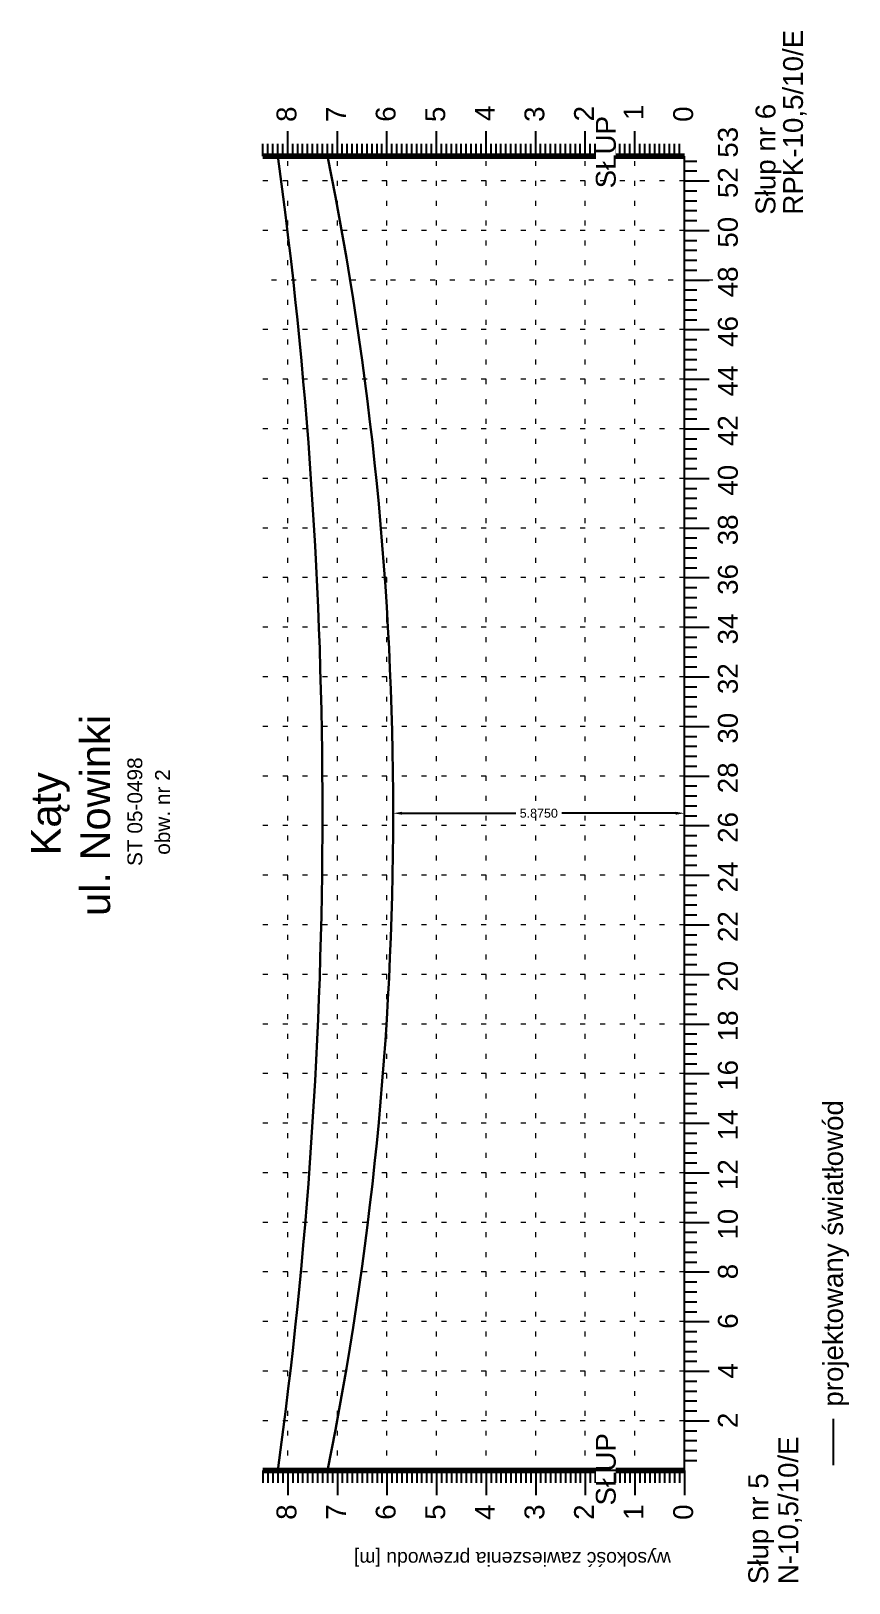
# Model space of a CAD drawing. Header units: metres. Extents: x -870 to 439, y 1328 to 1364.
# Drawn here: x 108.41 to 124.9, y 1330.15 to 1361.44 of the extents above; entities that cross this region are included whole.
import ezdxf

# ---------------------------------------------------------------- set-up
doc = ezdxf.new("R2010")
doc.units = ezdxf.units.M
doc.header["$MEASUREMENT"] = 0
doc.linetypes.add('ACAD_ISO07W100', pattern=[3, 0, -3])
doc.layers.add('ramka', color=7, linetype='Continuous', plot=False)
doc.styles.get("Standard").update_dxf_attribs({"font": 'arial.ttf'})
doc.dimstyles.get("Standard").update_dxf_attribs({"dimtxt": 0.18, "dimasz": 0.18, "dimexe": 0.18, "dimexo": 0.0625, "dimgap": 0.09, "dimtad": 0, "dimtih": 1, "dimtoh": 1, "dimdec": 4, "dimzin": 0, "dimdsep": 46, "dimtxsty": 'Standard', "dimcen": 0.09, "dimadec": 0, "dimazin": 0, "dimtfac": 1, "dimtdec": 4, "dimtofl": 0, "dimtmove": 0, "dimatfit": 3, "dimfxl": 1, "dimtolj": 1, "dimtzin": 0, "dimarcsym": 0})

# ---------------------------------------------------------------- blocks, each defined once
blk = doc.blocks.new('*D34')
at = {"color": 0, "lineweight": -2}
for p, q in [((121.586, 1335.084), (121.586, 1345.851)), ((115.711, 1345.609), (115.711, 1345.491)), ((115.891, 1345.671), (118.186, 1345.671)), ((121.406, 1345.671), (119.112, 1345.671))]:
    blk.add_line(p, q, dxfattribs=at)
at = {"color": 0}
for points in [[(115.891, 1345.701), (115.891, 1345.641), (115.711, 1345.671)], [(121.406, 1345.641), (121.406, 1345.701), (121.586, 1345.671)]]:
    blk.add_solid(points, dxfattribs=at)
at = {"layer": 'Defpoints', "color": 0}
for p in [(115.711, 1345.671), (121.586, 1345.671), (121.586, 1335.021)]:
    blk.add_point(p, dxfattribs=at)
at = {"color": 0, "lineweight": 25, "insert": (118.649, 1345.671), "char_height": 0.18, "attachment_point": 5}
blk.add_mtext('\\A1;5.8750', dxfattribs=at)

msp = doc.modelspace()

# ---------------------------------------------------------------- linework, layer by layer
for p, q in [((113.58645, 1358.92137), (113.58645, 1359.42137)), ((113.58645, 1358.92137), (113.58645, 1359.42137)), ((114.58645, 1358.92137), (114.58645, 1359.42137)), ((114.58645, 1358.92137), (114.58645, 1359.42137)), ((115.58645, 1358.92137), (115.58645, 1359.42137)), ((115.58645, 1358.92137), (115.58645, 1359.42137)), ((116.58645, 1358.92137), (116.58645, 1359.42137)), ((116.58645, 1358.92137), (116.58645, 1359.42137)), ((117.58645, 1358.92137), (117.58645, 1359.42137)), ((117.58645, 1358.92137), (117.58645, 1359.42137)), ((118.58645, 1358.92137), (118.58645, 1359.42137)), ((118.58645, 1358.92137), (118.58645, 1359.42137)), ((119.58645, 1358.92137), (119.58645, 1359.42137)), ((119.58645, 1358.92137), (119.58645, 1359.42137)), ((120.58645, 1358.92137), (120.58645, 1359.42137)), ((120.58645, 1358.92137), (120.58645, 1359.42137)), ((113.08645, 1358.92137), (113.08645, 1359.17137)), ((113.18645, 1358.92137), (113.18645, 1359.17137)), ((113.28645, 1358.92137), (113.28645, 1359.17137)), ((113.38645, 1358.92137), (113.38645, 1359.17137)), ((113.48645, 1358.92137), (113.48645, 1359.17137)), ((113.68645, 1358.92137), (113.68645, 1359.17137)), ((113.78645, 1358.92137), (113.78645, 1359.17137)), ((113.88645, 1358.92137), (113.88645, 1359.17137)), ((113.98645, 1358.92137), (113.98645, 1359.17137)), ((114.08645, 1358.92137), (114.08645, 1359.17137)), ((114.18645, 1358.92137), (114.18645, 1359.17137)), ((114.28645, 1358.92137), (114.28645, 1359.17137)), ((114.38645, 1358.92137), (114.38645, 1359.17137)), ((114.48645, 1358.92137), (114.48645, 1359.17137)), ((114.68645, 1358.92137), (114.68645, 1359.17137)), ((114.78645, 1358.92137), (114.78645, 1359.17137)), ((114.88645, 1358.92137), (114.88645, 1359.17137)), ((114.98645, 1358.92137), (114.98645, 1359.17137)), ((115.08645, 1358.92137), (115.08645, 1359.17137)), ((115.18645, 1358.92137), (115.18645, 1359.17137)), ((115.28645, 1358.92137), (115.28645, 1359.17137)), ((115.38645, 1358.92137), (115.38645, 1359.17137)), ((115.48645, 1358.92137), (115.48645, 1359.17137)), ((115.68645, 1358.92137), (115.68645, 1359.17137)), ((115.78645, 1358.92137), (115.78645, 1359.17137)), ((115.88645, 1358.92137), (115.88645, 1359.17137)), ((115.98645, 1358.92137), (115.98645, 1359.17137)), ((116.08645, 1358.92137), (116.08645, 1359.17137)), ((116.18645, 1358.92137), (116.18645, 1359.17137)), ((116.28645, 1358.92137), (116.28645, 1359.17137)), ((116.38645, 1358.92137), (116.38645, 1359.17137)), ((116.48645, 1358.92137), (116.48645, 1359.17137)), ((116.68645, 1358.92137), (116.68645, 1359.17137)), ((116.78645, 1358.92137), (116.78645, 1359.17137)), ((116.88645, 1358.92137), (116.88645, 1359.17137)), ((116.98645, 1358.92137), (116.98645, 1359.17137)), ((117.08645, 1358.92137), (117.08645, 1359.17137)), ((117.18645, 1358.92137), (117.18645, 1359.17137)), ((117.28645, 1358.92137), (117.28645, 1359.17137)), ((117.38645, 1358.92137), (117.38645, 1359.17137)), ((117.48645, 1358.92137), (117.48645, 1359.17137)), ((117.68645, 1358.92137), (117.68645, 1359.17137)), ((117.78645, 1358.92137), (117.78645, 1359.17137)), ((117.88645, 1358.92137), (117.88645, 1359.17137)), ((117.98645, 1358.92137), (117.98645, 1359.17137)), ((118.08645, 1358.92137), (118.08645, 1359.17137)), ((118.18645, 1358.92137), (118.18645, 1359.17137)), ((118.28645, 1358.92137), (118.28645, 1359.17137)), ((118.38645, 1358.92137), (118.38645, 1359.17137)), ((118.48645, 1358.92137), (118.48645, 1359.17137)), ((118.68645, 1358.92137), (118.68645, 1359.17137)), ((118.78645, 1358.92137), (118.78645, 1359.17137)), ((118.88645, 1358.92137), (118.88645, 1359.17137)), ((118.98645, 1358.92137), (118.98645, 1359.17137)), ((119.08645, 1358.92137), (119.08645, 1359.17137)), ((119.18645, 1358.92137), (119.18645, 1359.17137)), ((119.28645, 1358.92137), (119.28645, 1359.17137)), ((119.38645, 1358.92137), (119.38645, 1359.17137)), ((119.48645, 1358.92137), (119.48645, 1359.17137)), ((119.68645, 1358.92137), (119.68645, 1359.17137)), ((119.78645, 1358.92137), (119.78645, 1359.17137)), ((119.88645, 1358.92137), (119.88645, 1359.17137)), ((119.98645, 1358.92137), (119.98645, 1359.17137)), ((120.08645, 1358.92137), (120.08645, 1359.17137)), ((120.18645, 1358.92137), (120.18645, 1359.17137)), ((120.28645, 1358.92137), (120.28645, 1359.17137)), ((120.38645, 1358.92137), (120.38645, 1359.17137)), ((120.48645, 1358.92137), (120.48645, 1359.17137)), ((120.68645, 1358.92137), (120.68645, 1359.17137)), ((120.78645, 1358.92137), (120.78645, 1359.17137)), ((120.88645, 1358.92137), (120.88645, 1359.17137)), ((120.98645, 1358.92137), (120.98645, 1359.17137)), ((121.08645, 1358.92137), (121.08645, 1359.17137)), ((121.18645, 1358.92137), (121.18645, 1359.17137)), ((121.28645, 1358.92137), (121.28645, 1359.17137)), ((121.38645, 1358.92137), (121.38645, 1359.17137)), ((121.48645, 1358.91645), (121.48645, 1359.16645)), ((113.08645, 1358.92137), (121.58645, 1358.92137)), ((121.58645, 1356.92137), (121.58645, 1358.92137)), ((121.58645, 1358.82137), (121.83645, 1358.82137)), ((121.58645, 1358.42137), (121.58645, 1358.67137)), ((121.58645, 1358.62137), (121.83645, 1358.62137)), ((121.58645, 1332.42137), (121.58645, 1358.42137)), ((121.58645, 1358.42137), (122.08645, 1358.42137)), ((121.58645, 1358.42137), (122.08645, 1358.42137)), ((121.58645, 1358.22137), (121.83645, 1358.22137)), ((121.58645, 1358.02137), (121.83645, 1358.02137)), ((121.58645, 1357.82137), (121.83645, 1357.82137)), ((121.58645, 1357.62137), (121.83645, 1357.62137)), ((121.58645, 1357.42137), (122.08645, 1357.42137)), ((121.58645, 1357.42137), (122.08645, 1357.42137)), ((121.58645, 1357.22137), (121.83645, 1357.22137)), ((121.58645, 1357.02137), (121.83645, 1357.02137)), ((121.58645, 1356.82137), (121.83645, 1356.82137)), ((121.58645, 1356.62137), (121.83645, 1356.62137)), ((121.58645, 1356.42137), (122.08645, 1356.42137)), ((121.58645, 1356.42137), (122.08645, 1356.42137)), ((121.58645, 1356.22137), (121.83645, 1356.22137)), ((121.58645, 1356.02137), (121.83645, 1356.02137)), ((121.58645, 1355.82137), (121.83645, 1355.82137)), ((121.58645, 1355.62137), (121.83645, 1355.62137)), ((121.58645, 1355.42137), (122.08645, 1355.42137)), ((121.58645, 1355.42137), (122.08645, 1355.42137)), ((121.58645, 1355.22137), (121.83645, 1355.22137)), ((121.58645, 1355.02137), (121.83645, 1355.02137)), ((121.58645, 1354.82137), (121.83645, 1354.82137)), ((121.58645, 1354.62137), (121.83645, 1354.62137)), ((121.58645, 1354.42137), (122.08645, 1354.42137)), ((121.58645, 1354.42137), (122.08645, 1354.42137)), ((121.58645, 1354.22137), (121.83645, 1354.22137)), ((121.58645, 1354.02137), (121.83645, 1354.02137)), ((121.58645, 1353.82137), (121.83645, 1353.82137)), ((121.58645, 1353.62137), (121.83645, 1353.62137)), ((121.58645, 1353.42137), (122.08645, 1353.42137)), ((121.58645, 1353.42137), (122.08645, 1353.42137)), ((121.58645, 1353.22137), (121.83645, 1353.22137)), ((121.58645, 1353.02137), (121.83645, 1353.02137)), ((121.58645, 1352.82137), (121.83645, 1352.82137)), ((121.58645, 1352.62137), (121.83645, 1352.62137)), ((121.58645, 1352.42137), (122.08645, 1352.42137)), ((121.58645, 1352.42137), (122.08645, 1352.42137)), ((121.58645, 1352.22137), (121.83645, 1352.22137)), ((121.58645, 1352.02137), (121.83645, 1352.02137)), ((121.58645, 1351.82137), (121.83645, 1351.82137)), ((121.58645, 1351.62137), (121.83645, 1351.62137)), ((121.58645, 1351.42137), (122.08645, 1351.42137)), ((121.58645, 1351.42137), (122.08645, 1351.42137)), ((121.58645, 1351.22137), (121.83645, 1351.22137)), ((121.58645, 1351.02137), (121.83645, 1351.02137)), ((121.58645, 1350.82137), (121.83645, 1350.82137)), ((121.58645, 1350.62137), (121.83645, 1350.62137)), ((121.58645, 1350.42137), (122.08645, 1350.42137)), ((121.58645, 1350.22137), (121.83645, 1350.22137)), ((121.58645, 1350.02137), (121.83645, 1350.02137)), ((121.58645, 1349.82137), (121.83645, 1349.82137)), ((121.58645, 1349.62137), (121.83645, 1349.62137)), ((121.58645, 1349.42137), (122.08645, 1349.42137)), ((121.58645, 1349.22137), (121.83645, 1349.22137)), ((121.58645, 1349.02137), (121.83645, 1349.02137)), ((121.58645, 1348.82137), (121.83645, 1348.82137)), ((121.58645, 1348.62137), (121.83645, 1348.62137)), ((121.58645, 1348.42137), (122.08645, 1348.42137)), ((121.58645, 1348.22137), (121.83645, 1348.22137)), ((121.58645, 1348.02137), (121.83645, 1348.02137)), ((121.58645, 1347.82137), (121.83645, 1347.82137)), ((121.58645, 1347.62137), (121.83645, 1347.62137)), ((121.58645, 1347.42137), (122.08645, 1347.42137)), ((121.58645, 1347.22137), (121.83645, 1347.22137)), ((121.58645, 1347.02137), (121.83645, 1347.02137)), ((121.58645, 1346.82137), (121.83645, 1346.82137)), ((121.58645, 1346.62137), (121.83645, 1346.62137)), ((121.58645, 1346.42137), (122.08645, 1346.42137)), ((121.58645, 1346.22137), (121.83645, 1346.22137)), ((121.58645, 1346.02137), (121.83645, 1346.02137)), ((121.58645, 1345.82137), (121.83645, 1345.82137)), ((121.58645, 1345.62137), (121.83645, 1345.62137)), ((121.58645, 1345.42137), (122.08645, 1345.42137)), ((121.58645, 1345.22137), (121.83645, 1345.22137)), ((121.58645, 1345.02137), (121.83645, 1345.02137)), ((121.58645, 1344.82137), (121.83645, 1344.82137)), ((121.58645, 1344.62137), (121.83645, 1344.62137)), ((121.58645, 1344.42137), (122.08645, 1344.42137)), ((121.58645, 1344.22137), (121.83645, 1344.22137)), ((121.58645, 1344.02137), (121.83645, 1344.02137)), ((121.58645, 1343.82137), (121.83645, 1343.82137)), ((121.58645, 1343.62137), (121.83645, 1343.62137)), ((121.58645, 1343.42137), (122.08645, 1343.42137)), ((121.58645, 1343.22137), (121.83645, 1343.22137)), ((121.58645, 1343.02137), (121.83645, 1343.02137)), ((121.58645, 1342.82137), (121.83645, 1342.82137)), ((121.58645, 1342.62137), (121.83645, 1342.62137)), ((121.58645, 1342.42137), (122.08645, 1342.42137)), ((121.58645, 1342.22137), (121.83645, 1342.22137)), ((121.58645, 1342.02137), (121.83645, 1342.02137)), ((121.58645, 1341.82137), (121.83645, 1341.82137)), ((121.58645, 1341.62137), (121.83645, 1341.62137)), ((121.58645, 1341.42137), (122.08645, 1341.42137)), ((121.58645, 1341.22137), (121.83645, 1341.22137)), ((121.58645, 1341.02137), (121.83645, 1341.02137)), ((121.58645, 1340.82137), (121.83645, 1340.82137)), ((121.58645, 1340.62137), (121.83645, 1340.62137)), ((121.58645, 1340.42137), (122.08645, 1340.42137)), ((121.58645, 1340.22137), (121.83645, 1340.22137)), ((121.58645, 1340.02137), (121.83645, 1340.02137)), ((121.58645, 1339.82137), (121.83645, 1339.82137)), ((121.58645, 1339.62137), (121.83645, 1339.62137)), ((121.58645, 1339.42137), (122.08645, 1339.42137)), ((121.58645, 1339.22137), (121.83645, 1339.22137)), ((121.58645, 1339.02137), (121.83645, 1339.02137)), ((121.58645, 1338.82137), (121.83645, 1338.82137)), ((121.58645, 1338.62137), (121.83645, 1338.62137)), ((121.58645, 1338.42137), (122.08645, 1338.42137)), ((121.58645, 1338.22137), (121.83645, 1338.22137)), ((121.58645, 1338.02137), (121.83645, 1338.02137)), ((121.58645, 1337.82137), (121.83645, 1337.82137)), ((121.58645, 1337.62137), (121.83645, 1337.62137)), ((121.58645, 1337.42137), (122.08645, 1337.42137)), ((121.58645, 1337.22137), (121.83645, 1337.22137)), ((121.58645, 1337.02137), (121.83645, 1337.02137)), ((121.58645, 1336.82137), (121.83645, 1336.82137)), ((121.58645, 1336.62137), (121.83645, 1336.62137)), ((121.58645, 1336.42137), (122.08645, 1336.42137)), ((121.58645, 1336.22137), (121.83645, 1336.22137)), ((121.58645, 1336.02137), (121.83645, 1336.02137)), ((121.58645, 1335.82137), (121.83645, 1335.82137)), ((121.58645, 1335.62137), (121.83645, 1335.62137)), ((121.58645, 1335.42137), (122.08645, 1335.42137)), ((121.58645, 1335.22137), (121.83645, 1335.22137)), ((121.58645, 1335.02137), (121.83645, 1335.02137)), ((121.58645, 1334.82137), (121.83645, 1334.82137)), ((121.58645, 1334.62137), (121.83645, 1334.62137)), ((121.58645, 1334.42137), (122.08645, 1334.42137)), ((121.58645, 1334.22137), (121.83645, 1334.22137)), ((121.58645, 1334.02137), (121.83645, 1334.02137)), ((121.58645, 1333.82137), (121.83645, 1333.82137)), ((121.58645, 1333.62137), (121.83645, 1333.62137)), ((121.58645, 1333.42137), (122.08645, 1333.42137)), ((121.58645, 1333.22137), (121.83645, 1333.22137)), ((121.58645, 1333.02137), (121.83645, 1333.02137)), ((121.58645, 1332.82137), (121.83645, 1332.82137)), ((113.08645, 1332.42137), (121.58645, 1332.42137)), ((113.08645, 1332.42137), (113.08645, 1332.17137)), ((113.18645, 1332.42137), (113.18645, 1332.17137)), ((113.28645, 1332.42137), (113.28645, 1332.17137)), ((113.38645, 1332.42137), (113.38645, 1332.17137)), ((113.48645, 1332.42137), (113.48645, 1332.17137)), ((113.58645, 1332.42137), (113.58645, 1331.92137)), ((113.58645, 1332.42137), (113.58645, 1331.92137)), ((113.68645, 1332.42137), (113.68645, 1332.17137)), ((113.78645, 1332.42137), (113.78645, 1332.17137)), ((113.88645, 1332.42137), (113.88645, 1332.17137)), ((113.98645, 1332.42137), (113.98645, 1332.17137)), ((114.08645, 1332.42137), (114.08645, 1332.17137)), ((114.18645, 1332.42137), (114.18645, 1332.17137)), ((114.28645, 1332.42137), (114.28645, 1332.17137)), ((114.38645, 1332.42137), (114.38645, 1332.17137)), ((114.48645, 1332.42137), (114.48645, 1332.17137)), ((114.58645, 1332.42137), (114.58645, 1331.92137)), ((114.58645, 1332.42137), (114.58645, 1331.92137)), ((114.68645, 1332.42137), (114.68645, 1332.17137)), ((114.78645, 1332.42137), (114.78645, 1332.17137)), ((114.88645, 1332.42137), (114.88645, 1332.17137)), ((114.98645, 1332.42137), (114.98645, 1332.17137)), ((115.08645, 1332.42137), (115.08645, 1332.17137)), ((115.18645, 1332.42137), (115.18645, 1332.17137)), ((115.28645, 1332.42137), (115.28645, 1332.17137)), ((115.38645, 1332.42137), (115.38645, 1332.17137)), ((115.48645, 1332.42137), (115.48645, 1332.17137)), ((115.58645, 1332.42137), (115.58645, 1331.92137)), ((115.58645, 1332.42137), (115.58645, 1331.92137)), ((115.68645, 1332.42137), (115.68645, 1332.17137)), ((115.78645, 1332.42137), (115.78645, 1332.17137)), ((115.88645, 1332.42137), (115.88645, 1332.17137)), ((115.98645, 1332.42137), (115.98645, 1332.17137)), ((116.08645, 1332.42137), (116.08645, 1332.17137)), ((116.18645, 1332.42137), (116.18645, 1332.17137)), ((116.28645, 1332.42137), (116.28645, 1332.17137)), ((116.38645, 1332.42137), (116.38645, 1332.17137)), ((116.48645, 1332.42137), (116.48645, 1332.17137)), ((116.58645, 1332.42137), (116.58645, 1331.92137)), ((116.58645, 1332.42137), (116.58645, 1331.92137)), ((116.68645, 1332.42137), (116.68645, 1332.17137)), ((116.78645, 1332.42137), (116.78645, 1332.17137)), ((116.88645, 1332.42137), (116.88645, 1332.17137)), ((116.98645, 1332.42137), (116.98645, 1332.17137)), ((117.08645, 1332.42137), (117.08645, 1332.17137)), ((117.18645, 1332.42137), (117.18645, 1332.17137)), ((117.28645, 1332.42137), (117.28645, 1332.17137)), ((117.38645, 1332.42137), (117.38645, 1332.17137)), ((117.48645, 1332.42137), (117.48645, 1332.17137)), ((117.58645, 1332.42137), (117.58645, 1331.92137)), ((117.58645, 1332.42137), (117.58645, 1331.92137)), ((117.68645, 1332.42137), (117.68645, 1332.17137)), ((117.78645, 1332.42137), (117.78645, 1332.17137)), ((117.88645, 1332.42137), (117.88645, 1332.17137)), ((117.98645, 1332.42137), (117.98645, 1332.17137)), ((118.08645, 1332.42137), (118.08645, 1332.17137)), ((118.18645, 1332.42137), (118.18645, 1332.17137)), ((118.28645, 1332.42137), (118.28645, 1332.17137)), ((118.38645, 1332.42137), (118.38645, 1332.17137)), ((118.48645, 1332.42137), (118.48645, 1332.17137)), ((118.58645, 1332.42137), (118.58645, 1331.92137)), ((118.58645, 1332.42137), (118.58645, 1331.92137)), ((118.68645, 1332.42137), (118.68645, 1332.17137)), ((118.78645, 1332.42137), (118.78645, 1332.17137)), ((118.88645, 1332.42137), (118.88645, 1332.17137)), ((118.98645, 1332.42137), (118.98645, 1332.17137)), ((119.08645, 1332.42137), (119.08645, 1332.17137)), ((119.18645, 1332.42137), (119.18645, 1332.17137)), ((119.28645, 1332.42137), (119.28645, 1332.17137)), ((119.38645, 1332.42137), (119.38645, 1332.17137)), ((119.48645, 1332.42137), (119.48645, 1332.17137)), ((119.58645, 1332.42137), (119.58645, 1331.92137)), ((119.58645, 1332.42137), (119.58645, 1331.92137)), ((119.68645, 1332.42137), (119.68645, 1332.17137)), ((119.78645, 1332.42137), (119.78645, 1332.17137)), ((119.88645, 1332.42137), (119.88645, 1332.17137)), ((119.98645, 1332.42137), (119.98645, 1332.17137)), ((120.08645, 1332.42137), (120.08645, 1332.17137)), ((120.18645, 1332.42137), (120.18645, 1332.17137)), ((120.28645, 1332.42137), (120.28645, 1332.17137)), ((120.38645, 1332.42137), (120.38645, 1332.17137)), ((120.48645, 1332.42137), (120.48645, 1332.17137)), ((120.58645, 1332.42137), (120.58645, 1331.92137)), ((120.58645, 1332.42137), (120.58645, 1331.92137)), ((120.68645, 1332.42137), (120.68645, 1332.17137)), ((120.78645, 1332.42137), (120.78645, 1332.17137)), ((120.88645, 1332.42137), (120.88645, 1332.17137)), ((120.98645, 1332.42137), (120.98645, 1332.17137)), ((121.08645, 1332.42137), (121.08645, 1332.17137)), ((121.18645, 1332.42137), (121.18645, 1332.17137)), ((121.28645, 1332.42137), (121.28645, 1332.17137)), ((121.38645, 1332.42137), (121.38645, 1332.17137)), ((121.48645, 1332.42137), (121.48645, 1332.17137)), ((121.58645, 1332.62137), (121.83645, 1332.62137)), ((121.58645, 1332.42137), (121.58645, 1331.92137)), ((121.58645, 1332.42137), (121.58645, 1332.17137))]:
    msp.add_line(p, q)
at = {"lineweight": 100}
for p, q in [((113.08645, 1358.92137), (121.58645, 1358.92137)), ((113.08645, 1332.42137), (121.58645, 1332.42137))]:
    msp.add_line(p, q, dxfattribs=at)
at = {"linetype": 'ACAD_ISO07W100', "lineweight": 15, "ltscale": 0.1}
for p, q in [((121.58645, 1358.92137), (113.08645, 1358.92137)), ((113.58645, 1331.92137), (113.58645, 1358.92137)), ((114.58645, 1331.92137), (114.58645, 1358.92137)), ((115.58645, 1331.92137), (115.58645, 1358.92137)), ((116.58645, 1331.92137), (116.58645, 1358.92137)), ((117.58645, 1331.92137), (117.58645, 1358.92137)), ((118.58645, 1331.92137), (118.58645, 1358.92137)), ((119.58645, 1331.92137), (119.58645, 1358.92137)), ((120.58645, 1331.92137), (120.58645, 1358.92137)), ((121.58645, 1357.42137), (113.08645, 1357.42137)), ((122.15838, 1356.42137), (113.08645, 1356.42137)), ((121.58645, 1355.42137), (113.08645, 1355.42137)), ((121.58645, 1354.42137), (113.08645, 1354.42137)), ((121.58645, 1353.42137), (113.08645, 1353.42137)), ((121.58645, 1352.42137), (113.08645, 1352.42137)), ((121.58645, 1351.42137), (113.08645, 1351.42137)), ((121.58645, 1350.42137), (113.08645, 1350.42137)), ((121.58645, 1349.42137), (113.08645, 1349.42137)), ((121.58645, 1348.42137), (113.08645, 1348.42137)), ((121.58645, 1347.42137), (113.08645, 1347.42137)), ((121.58645, 1346.42137), (113.08645, 1346.42137)), ((121.58645, 1345.42137), (113.08645, 1345.42137)), ((121.58645, 1344.42137), (113.08645, 1344.42137)), ((121.58645, 1343.42137), (113.08645, 1343.42137)), ((121.58645, 1342.42137), (113.08645, 1342.42137)), ((121.58645, 1341.42137), (113.08645, 1341.42137)), ((121.58645, 1340.42137), (113.08645, 1340.42137)), ((121.58645, 1339.42137), (113.08645, 1339.42137)), ((121.58645, 1338.42137), (113.08645, 1338.42137)), ((121.58645, 1337.42137), (113.08645, 1337.42137)), ((121.58645, 1336.42137), (113.08645, 1336.42137)), ((121.58645, 1335.42137), (113.08645, 1335.42137)), ((121.58645, 1334.42137), (113.08645, 1334.42137)), ((121.58645, 1333.42137), (113.08645, 1333.42137))]:
    msp.add_line(p, q, dxfattribs=at)
at = {"color": 3, "lineweight": 25}
msp.add_line((124.59378, 1332.52692), (124.59378, 1333.45751), dxfattribs=at)
at = {"lineweight": 25}
msp.add_lwpolyline([(121.58645, 1356.42137), (121.58645, 1356.92137)], dxfattribs=at)
at = {"lineweight": 30}
msp.add_arc((16.30173, 1345.67137), 97.98472, 352.2283598, 7.7716402, dxfattribs=at)
at = {"color": 3, "lineweight": 30}
msp.add_arc((48.79895, 1345.67137), 66.9125, 348.5788137, 11.4211863, dxfattribs=at)
at = {"layer": 'ramka'}
msp.add_line((121.58645, 1332.42137), (121.58645, 1345.42137), dxfattribs=at)

# ---------------------------------------------------------------- texts
for s, height, p in [('RPK-10,5/10/E', 0.4, (123.97606, 1357.7394)), ('4', 0.4, (117.76054, 1359.62777)), ('2', 0.4, (119.76054, 1359.62095)), ('1', 0.4, (120.76054, 1359.6496)), ('Słup nr 6', 0.4, (123.42111, 1357.73778)), ('8', 0.4, (113.76054, 1359.60976)), ('7', 0.4, (114.76054, 1359.60676)), ('6', 0.4, (115.76054, 1359.61249)), ('5', 0.4, (116.76054, 1359.60703)), ('3', 0.4, (118.76054, 1359.60976)), ('0', 0.4, (121.76054, 1359.6114)), ('53', 0.4, (122.66213, 1358.88798)), ('52', 0.4, (122.66213, 1358.07456)), ('50', 0.4, (122.66213, 1357.07456)), ('48', 0.4, (122.66213, 1356.07456)), ('46', 0.4, (122.66213, 1355.07456)), ('44', 0.4, (122.66213, 1354.07456)), ('42', 0.4, (122.66213, 1353.07456)), ('40', 0.4, (122.66213, 1352.07456)), ('38', 0.4, (122.66213, 1351.07456)), ('36', 0.4, (122.66213, 1350.07456)), ('34', 0.4, (122.66213, 1349.07456)), ('32', 0.4, (122.66213, 1348.07456)), ('ul. Nowinki', 0.6, (110.00412, 1343.60022)), ('30', 0.4, (122.66213, 1347.07456)), ('ST 05-0498', 0.3, (110.65244, 1344.60779)), ('Kąty', 0.6, (109.00932, 1344.82189)), ('obw. nr 2', 0.3, (111.21168, 1344.83363)), ('28', 0.4, (122.66213, 1346.07456)), ('26', 0.4, (122.66213, 1345.07456)), ('24', 0.4, (122.66213, 1344.07456)), ('22', 0.4, (122.66213, 1343.07456)), ('20', 0.4, (122.66213, 1342.07456)), ('18', 0.4, (122.66213, 1341.07456)), ('16', 0.4, (122.66213, 1340.07456)), ('14', 0.4, (122.66213, 1339.07456)), ('projektowany światłowód', 0.4, (124.78355, 1333.70627)), ('12', 0.4, (122.66213, 1338.07456)), ('10', 0.4, (122.66213, 1337.07456)), ('8', 0.4, (122.66213, 1336.27456)), ('6', 0.4, (122.66213, 1335.27456)), ('4', 0.4, (122.66213, 1334.27456)), ('2', 0.4, (122.66213, 1333.27456)), ('N-10,5/10/E', 0.4, (123.87988, 1330.12612)), ('Słup nr 5', 0.4, (123.275, 1330.12612)), ('8', 0.4, (113.76054, 1331.42411)), ('7', 0.4, (114.76054, 1331.42411)), ('6', 0.4, (115.76054, 1331.42411)), ('5', 0.4, (116.76054, 1331.42411)), ('4', 0.4, (117.76054, 1331.42411)), ('3', 0.4, (118.76054, 1331.42411)), ('2', 0.4, (119.76054, 1331.42411)), ('1', 0.4, (120.76054, 1331.42411)), ('0', 0.4, (121.76054, 1331.42411))]:
    msp.add_text(s, height=height, rotation=90).set_placement(p)
at = {"lineweight": 18, "insert": (121.3115, 1330.49541), "char_height": 0.28, "attachment_point": 1, "rotation": 180, "bg_fill": 3, "box_fill_scale": 1, "bg_fill_color": 256, "bg_fill_transparency": 0}
msp.add_mtext_dynamic_manual_height_columns('wysokość zawieszenia przewodu [m]', width=9.2804774, gutter_width=2, heights=[-0.36385], dxfattribs=at)

# ---------------------------------------------------------------- dimensions: what is measured, and where the dimension line sits
at = {"lineweight": 25}
dim = msp.add_linear_dim(base=(121.58645, 1345.67137), p1=(115.71145, 1345.67137), p2=(121.58645, 1335.02137), angle=180, dimstyle='Standard', dxfattribs=at)
dim.commit()
dim.dimension.update_dxf_attribs({"geometry": '*D34', "text_midpoint": (118.64895, 1345.67137)})

# ---------------------------------------------------------------- next in the draw order: texts
at = {"lineweight": 18, "char_height": 0.4, "attachment_point": 1, "rotation": 90, "bg_fill": 3, "box_fill_scale": 1, "bg_fill_color": 256, "bg_fill_transparency": 0}
for insert in [(119.80025, 1358.27044), (119.80025, 1331.71327)]:
    msp.add_mtext_dynamic_manual_height_columns('SŁUP', width=1.5368437, gutter_width=2, heights=[-0.41364], dxfattribs=dict(at, insert=insert))

# ---------------------------------------------------------------- next in the draw order: linework, layer by layer
at = {"linetype": 'ACAD_ISO07W100', "lineweight": 15, "ltscale": 0.1}
msp.add_line((121.58645, 1358.42137), (113.08645, 1358.42137), dxfattribs=at)
at = {"layer": 'ramka'}
msp.add_line((121.58645, 1332.42137), (114.26645, 1332.42137), dxfattribs=at)

doc.saveas('drawing.dxf')
